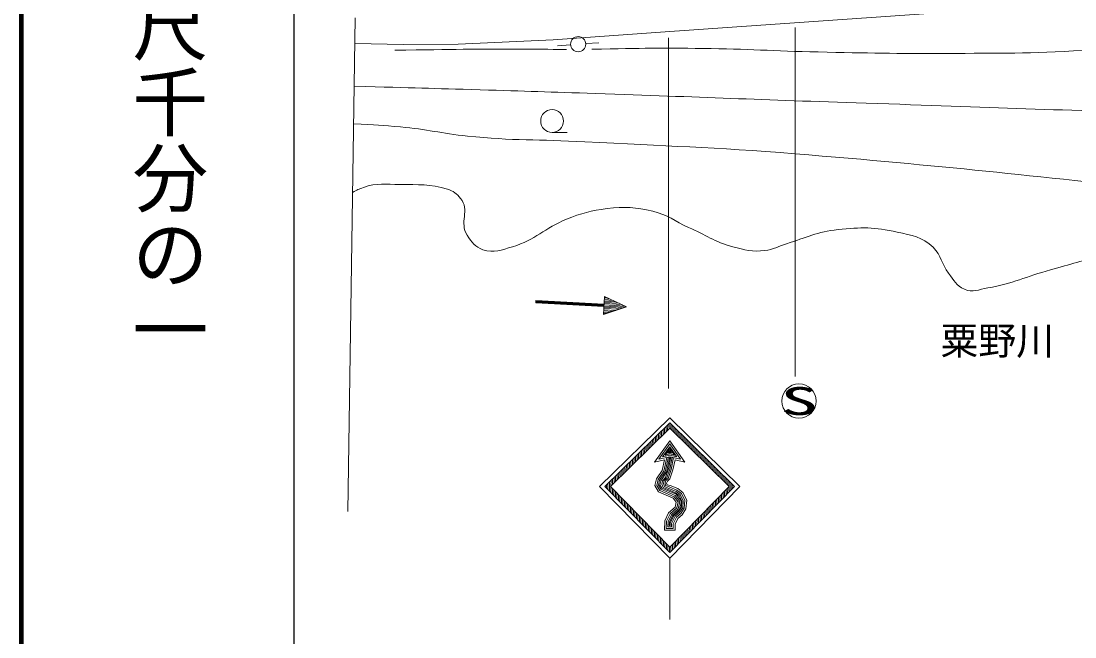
# Model space of a CAD drawing. Units: millimetres, scale not verified. Extents: x 40000 to 680000, y 20000 to 380000.
# Drawn here: x 40000 to 109517, y 243224 to 283826 of the extents above; entities that cross this region are included whole.
import ezdxf
from ezdxf.enums import TextEntityAlignment as Align

# ---------------------------------------------------------------- set-up
doc = ezdxf.new("R2010")
doc.units = ezdxf.units.MM
doc.header["$LTSCALE"] = 1000
for name, color, linetype, lineweight in [('M-BGD', 7, 'Continuous', 13), ('M-STR-HTXT', 7, 'Continuous', 13), ('M-STR-STRC', 7, 'Continuous', 13), ('M-TTL', 2, 'Continuous', 140), ('M-TTL-BAND', 7, 'Continuous', 25)]:
    doc.layers.add(name, color=color, linetype=linetype, lineweight=lineweight)
doc.layers.add('M-BMK-HTXT', color=7, linetype='Continuous')
doc.styles.add('@ＭＳ ゴシック', font='')
doc.styles.add('ＭＳ ゴシック', font='')
doc.styles.get('@ＭＳ ゴシック').set_extended_font_data('@MS Gothic')
doc.styles.get('ＭＳ ゴシック').set_extended_font_data('MS Gothic')

msp = doc.modelspace()

# ---------------------------------------------------------------- hatches: boundary and pattern name
at = {"layer": 'M-STR-STRC'}
h = msp.add_hatch(dxfattribs=at)
h.set_pattern_fill('USER', color=256, style=0, pattern_type=2)
h.set_pattern_definition([(89.4106, (78512, 253141), (-199.9894, 2.0572), []), (89.4106, (78512, 262862), (-199.9894, 2.0572), [])])
h.paths.add_polyline_path([(78512, 253141), (82787, 257329), (87060, 253141), (82787, 248781), (78512, 253141), (78873, 253144), (82787, 256978), (86699, 253144), (82787, 249138), (78873, 253144)])

# ---------------------------------------------------------------- linework, layer by layer
at = {"layer": 'M-BGD'}
for p, q in [((76252, 282263), (75389, 282198)), ((78112, 282403), (77249, 282338)), ((75027, 276488), (76027, 276488)), ((78409, 264480), (78476, 265678)), ((78671, 265587), (78471, 265598)), ((78476, 265678), (79940, 264996)), ((73954, 265408), (73945, 265248)), ((73945, 265248), (78438, 264999)), ((73947, 265288), (78440, 265039)), ((73949, 265328), (78442, 265079)), ((73952, 265368), (78445, 265119)), ((73954, 265408), (78447, 265159)), ((79940, 264996), (78409, 264480)), ((79430, 264824), (78431, 264879)), ((79634, 264893), (78436, 264959)), ((79838, 264962), (78440, 265039)), ((79843, 265041), (78445, 265119)), ((79647, 265132), (78449, 265199)), ((79452, 265223), (78454, 265279)), ((79257, 265314), (78458, 265358)), ((79062, 265405), (78463, 265438)), ((78866, 265496), (78467, 265518)), ((78613, 264549), (78413, 264560)), ((78817, 264618), (78418, 264640)), ((79021, 264686), (78422, 264719)), ((79226, 264755), (78427, 264799))]:
    msp.add_line(p, q, dxfattribs=at)
msp.add_lwpolyline([(62008, 282355), (65220, 282283), (68834, 282313), (75091, 282586), (82804, 283133), (114110, 285335), (121412, 285705), (128184, 285765), (136900, 285492), (146102, 284763), (153573, 283943), (162228, 282941), (179856, 280667), (185897, 279996), (190753, 279759), (195491, 279641), (207080, 279976)], dxfattribs=at)
for centre, radius in [((76751, 282301), 500), ((75027, 277238), 750)]:
    msp.add_circle(centre, radius, dxfattribs=at)
for points, knots in [([(77646, 281974), (81180, 282039), (82116, 282054), (84981, 282021), (87948, 281987), (89607, 281851), (92574, 281788), (95873, 281717), (97722, 281678), (101022, 281694), (104555, 281712), (106538, 281678), (110063, 281892), (113528, 282102), (115450, 282447), (118907, 282760), (122325, 283070), (124237, 283312), (127665, 283471), (132692, 283704), (135521, 283794), (140548, 283564), (144766, 283371), (147098, 282863), (151290, 282363), (155426, 281870), (157757, 281697), (161873, 281060), (163076, 280874), (163748, 280758), (164940, 280513), (165631, 280371), (166043, 280369), (166702, 280118), (167483, 279821), (167774, 279573), (168524, 278995)], [0, 0, 0, 0, 1, 1, 1, 2, 2, 2, 3, 3, 3, 4, 4, 4, 5, 5, 5, 6, 6, 6, 7, 7, 7, 8, 8, 8, 9, 9, 9, 10, 10, 10, 11, 11, 11, 12, 12, 12, 12]), ([(64657, 281904), (68736, 281960), (69782, 281990), (73067, 281974), (74208, 281969), (74571, 281970), (75987, 281951)], [0, 0, 0, 0, 1, 1, 1, 2, 2, 2, 2]), ([(61965, 279526), (66020, 279419), (67041, 279392), (70293, 279295), (73259, 279205), (74920, 279152), (77886, 279052), (84861, 278815), (88767, 278638), (95742, 278414), (103976, 278150), (108587, 277885), (116825, 277822), (121391, 277786), (123947, 278070), (128513, 278055), (130379, 278049), (131425, 278019), (133287, 277901), (140878, 277421), (145015, 276036), (152585, 275284), (156027, 274942), (157955, 274681), (161412, 274565), (165740, 274420), (168182, 274758), (172498, 274411), (174053, 274286), (175066, 274565), (176450, 273847), (177409, 273349), (177659, 272655), (178555, 272050), (179536, 271388), (180110, 271017), (181223, 270613), (182503, 270149), (183305, 270153), (184662, 270049), (186481, 269909), (187534, 270353), (189333, 270049), (190597, 269835), (191223, 269344), (192309, 268663), (194145, 267512), (194784, 266322), (196621, 265173), (199417, 263423), (201284, 262816), (204525, 262196), (209054, 261330), (211721, 261880), (216329, 262042), (219539, 262155), (221319, 262605), (224530, 262639), (227983, 262674), (229916, 262447), (233358, 262177), (238220, 261794), (240915, 261265), (245778, 260894), (250801, 260510), (252484, 260464), (258661, 260278)], [0, 0, 0, 0, 1, 1, 1, 2, 2, 2, 3, 3, 3, 4, 4, 4, 5, 5, 5, 6, 6, 6, 7, 7, 7, 8, 8, 8, 9, 9, 9, 10, 10, 10, 11, 11, 11, 12, 12, 12, 13, 13, 13, 14, 14, 14, 15, 15, 15, 16, 16, 16, 17, 17, 17, 18, 18, 18, 19, 19, 19, 20, 20, 20, 21, 21, 21, 22, 22, 22, 22]), ([(61928, 277044), (63408, 276987), (63822, 276958), (65033, 276850), (66766, 276695), (67716, 276423), (69448, 276243), (72455, 275929), (74161, 276032), (77180, 275869), (82602, 275575), (85646, 275510), (91057, 275075), (100897, 274284), (106391, 273634), (116209, 272606), (125388, 271645), (130521, 271022), (139695, 270004), (143682, 269562), (145909, 269245), (149903, 268870), (153440, 268537), (155450, 268688), (158977, 268269), (162054, 267904), (163840, 267833), (166784, 266868), (170984, 265491), (172551, 262917), (176725, 261464), (179878, 260366), (181865, 260612), (185132, 259929), (187669, 259399), (188501, 259210), (191604, 258461)], [0, 0, 0, 0, 1, 1, 1, 2, 2, 2, 3, 3, 3, 4, 4, 4, 5, 5, 5, 6, 6, 6, 7, 7, 7, 8, 8, 8, 9, 9, 9, 10, 10, 10, 11, 11, 11, 12, 12, 12, 12]), ([(61859, 272529), (62160, 272705), (62290, 272745), (62579, 272852), (63471, 273183), (64055, 273058), (65005, 273050), (66232, 273040), (66954, 273089), (68132, 272745), (68528, 272629), (68724, 272446), (68995, 272134), (69625, 271406), (68882, 270501), (69426, 269708), (69738, 269253), (69947, 268935), (70468, 268755), (71195, 268505), (71689, 268735), (72427, 268953), (73920, 269394), (74537, 270176), (75980, 270762), (76982, 271169), (77585, 271330), (78657, 271463), (79830, 271608), (80525, 271545), (81676, 271283), (82660, 271059), (83109, 270632), (84031, 270223), (85165, 269720), (85746, 269280), (86942, 268947), (87745, 268723), (88233, 268601), (89062, 268695), (89640, 268761), (89924, 268979), (90482, 269145), (91807, 269538), (92520, 269941), (93896, 270079), (95410, 270231), (96307, 270264), (97788, 269917), (98768, 269688), (99446, 269620), (100160, 268911), (100713, 268364), (100714, 267823), (101185, 267204), (101537, 266742), (101698, 266383), (102227, 266144), (102778, 265894), (103177, 266129), (103772, 266234), (105427, 266524), (106283, 266985), (107905, 267420), (109261, 267782), (110002, 268087), (111392, 268282), (112004, 268368), (112363, 268455), (112973, 268354), (113601, 268250), (113873, 268091), (114483, 267743)], [0, 0, 0, 0, 1, 1, 1, 2, 2, 2, 3, 3, 3, 4, 4, 4, 5, 5, 5, 6, 6, 6, 7, 7, 7, 8, 8, 8, 9, 9, 9, 10, 10, 10, 11, 11, 11, 12, 12, 12, 13, 13, 13, 14, 14, 14, 15, 15, 15, 16, 16, 16, 17, 17, 17, 18, 18, 18, 19, 19, 19, 20, 20, 20, 21, 21, 21, 22, 22, 22, 23, 23, 23, 24, 24, 24, 24])]:
    msp.add_open_spline(points, degree=3, knots=knots, dxfattribs=at)
at = {"layer": 'M-STR-HTXT'}
msp.add_line((62034, 284038), (61551, 251483), dxfattribs=at)
at = {"layer": 'M-STR-STRC'}
for p, q in [((91057, 283401), (91057, 260398)), ((82713, 282724), (82713, 259609)), ((82787, 248424), (82787, 244366))]:
    msp.add_line(p, q, dxfattribs=at)
for points in [[(78159, 253144), (82787, 257679), (87414, 253144), (82787, 248424)], [(78512, 253141), (82787, 257329), (87060, 253141), (82787, 248781)], [(78873, 253144), (82787, 256978), (86699, 253144), (82787, 249138)], [(82787, 255105), (83508, 254938), (82787, 255948), (82066, 254938)], [(82787, 255215), (83256, 255106), (82787, 255763), (82318, 255106)], [(82787, 255285), (83096, 255213), (82787, 255646), (82478, 255213)], [(82787, 255367), (82908, 255339), (82787, 255508), (82667, 255339)], [(82787, 255398), (82837, 255387), (82787, 255456), (82738, 255387)]]:
    msp.add_lwpolyline(points, close=True, dxfattribs=at)
for points in [[(83137, 254902), (83787, 254752), (82787, 256152), (81787, 254752), (82437, 254902)], [(82437, 254902), (82282, 254200), (81913, 253644), (81810, 253197), (82049, 252785), (83009, 252374), (83223, 252099), (83151, 251788), (82717, 251405), (82456, 250874), (82437, 250255), (83137, 250258), (83137, 250658), (83321, 251039), (83608, 251275), (83861, 251671), (83906, 252249), (83655, 252754), (83321, 253008), (82826, 253211), (82629, 253256), (82579, 253361), (82634, 253497), (82797, 253638), (83001, 254232), (83137, 254902)], [(82591, 255059), (82390, 254154), (82021, 253598), (81933, 253215), (82130, 252877), (83082, 252469), (83348, 252126), (83255, 251726), (82811, 251333), (82571, 250846), (82557, 250371), (83021, 250373), (83021, 250685), (83228, 251113), (83520, 251352), (83748, 251709), (83788, 252226), (83563, 252679), (83263, 252906), (82749, 253118), (82520, 253201), (82489, 253358), (82524, 253534), (82688, 253677), (82889, 254263), (83048, 255044)], [(82705, 255086), (82490, 254112), (82120, 253555), (82046, 253232), (82204, 252960), (83150, 252556), (83463, 252151), (83351, 251669), (82897, 251268), (82677, 250819), (82666, 250478), (82915, 250479), (82915, 250709), (83143, 251180), (83440, 251424), (83644, 251743), (83680, 252205), (83479, 252609), (83210, 252813), (82679, 253032), (82438, 253151), (82377, 253348), (82419, 253543), (82588, 253712), (82786, 254290), (82944, 255068)], [(82802, 255101), (82575, 254075), (82205, 253518), (82143, 253247), (82267, 253032), (83207, 252630), (83562, 252173), (83433, 251620), (82971, 251212), (82767, 250797), (82760, 250569), (82824, 250570), (82824, 250730), (83070, 251238), (83371, 251485), (83555, 251773), (83587, 252187), (83407, 252550), (83164, 252734), (82619, 252958), (82347, 253078), (82272, 253302), (82319, 253520), (82502, 253742), (82698, 254314), (82856, 255089)]]:
    msp.add_lwpolyline(points, dxfattribs=at)
msp.add_circle((91314, 258774), 1128, dxfattribs=at)
at = {"layer": 'M-TTL'}
msp.add_line((40000, 380000), (40000, 20000), dxfattribs=at)
at = {"layer": 'M-TTL-BAND'}
msp.add_line((58000, 370000), (58000, 20000), dxfattribs=at)

# ---------------------------------------------------------------- texts
at = {"layer": 'M-BMK-HTXT', "style": 'ＭＳ ゴシック'}
msp.add_text('粟野川', height=1833, dxfattribs=at).set_placement((104395, 261282), align=Align.BOTTOM_CENTER)
at = {"layer": 'M-STR-STRC', "style": 'ＭＳ ゴシック', "width": 2}
msp.add_text('S', height=1833, dxfattribs=at).set_placement((91331, 258776), align=Align.MIDDLE_CENTER)
at = {"layer": 'M-TTL-BAND', "style": '@ＭＳ ゴシック'}
msp.add_text('縮尺千分の一', height=3666, rotation=270, dxfattribs=at).set_placement((49777, 261030), align=Align.MIDDLE_RIGHT)

doc.saveas('drawing.dxf')
